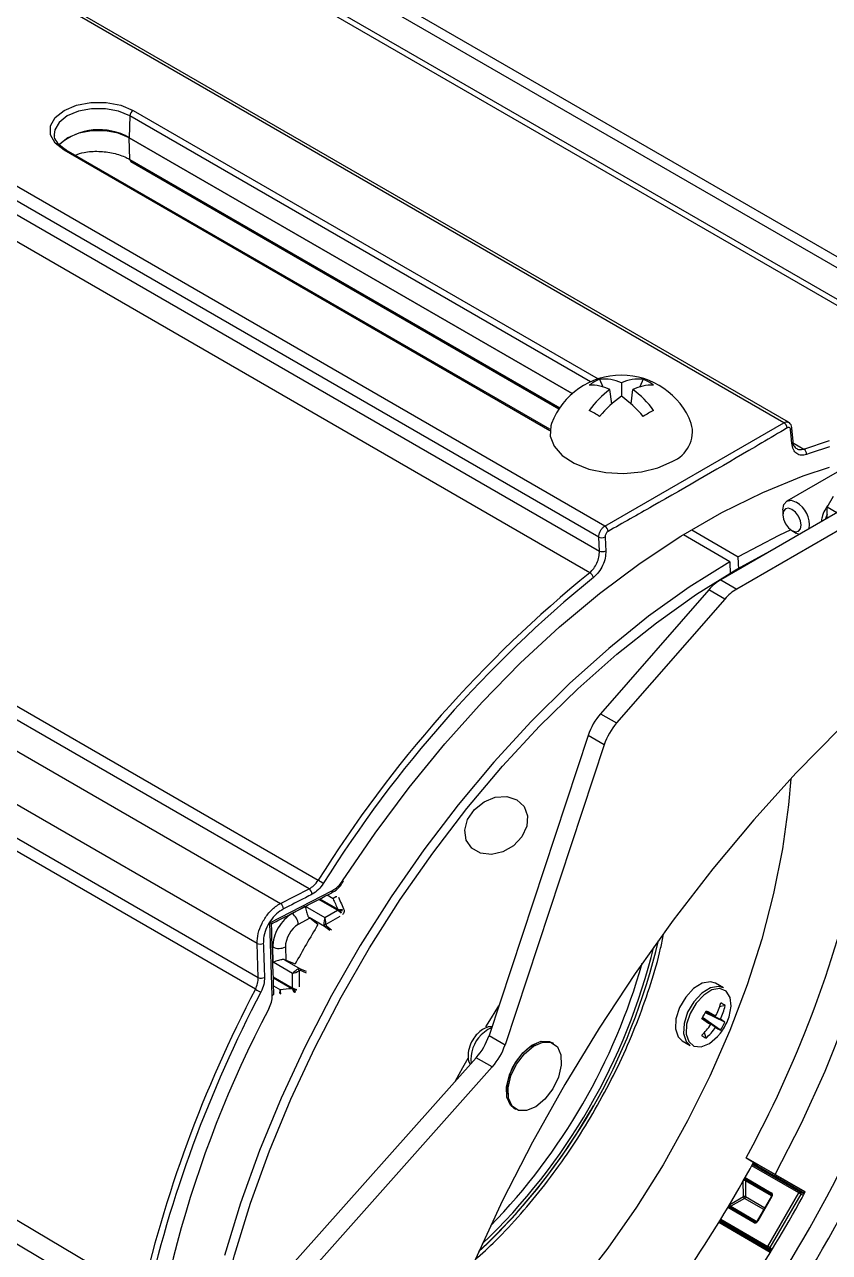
# Model space of a CAD drawing. Extents: x 16.7 to 113.1, y 4.5 to 84.5.
# Drawn here: x 29.066 to 31.719, y 63.475 to 67.521 of the extents above; entities that cross this region are included whole.
import ezdxf

# ---------------------------------------------------------------- set-up
doc = ezdxf.new("R2010")
doc.units = 0
doc.header["$MEASUREMENT"] = 0
doc.layers.add('OBJECT', color=7, linetype='CONTINUOUS')

msp = doc.modelspace()

# ---------------------------------------------------------------- linework, layer by layer
at = {"layer": 'OBJECT'}
for p, q in [((31.5693, 66.2087), (28.4405, 68.015)), ((31.5845, 66.2101), (28.4791, 68.0028)), ((32.1207, 66.5385), (29.7704, 67.8954)), ((32.0888, 66.5201), (29.7739, 67.8565)), ((31.9818, 66.4583), (29.7588, 67.7416)), ((29.7874, 67.7459), (31.9998, 66.4687)), ((30.9792, 65.868), (27.8503, 67.6743)), ((30.9587, 65.8315), (27.9191, 67.5862)), ((27.9815, 67.5058), (30.961, 65.7858)), ((30.9291, 65.7146), (27.9458, 67.4368)), ((29.4133, 67.2198), (29.4117, 67.1478)), ((30.9315, 66.3433), (29.4133, 67.2198)), ((29.4239, 67.2378), (30.9565, 66.3531)), ((29.1645, 67.1587), (29.1646, 67.156)), ((29.4117, 67.1478), (30.8717, 66.3049)), ((29.4134, 67.0763), (29.4117, 67.1471)), ((30.8713, 66.3046), (29.4117, 67.1471)), ((29.2041, 67.1073), (29.191, 67.116)), ((30.7977, 66.1822), (29.1966, 67.1065)), ((30.7982, 66.187), (29.2041, 67.1073)), ((29.2042, 67.1072), (29.2041, 67.1073)), ((29.4134, 67.0763), (30.8302, 66.2583)), ((29.4165, 67.0697), (30.8279, 66.2549)), ((30.9619, 66.3522), (30.9727, 66.3267)), ((31.0018, 66.2708), (30.9957, 66.3178)), ((31.0336, 66.3397), (31.0336, 66.296)), ((31.0654, 66.2708), (31.0715, 66.3178)), ((31.1053, 66.3522), (31.0945, 66.3267)), ((27.0428, 66.2799), (29.9101, 64.6246)), ((27.263, 66.3008), (30.0342, 64.7011)), ((30.0044, 64.673), (27.2344, 66.272)), ((30.9792, 65.868), (31.5693, 66.2087)), ((32.2242, 66.1897), (31.3609, 65.6913)), ((32.2772, 66.1591), (31.4138, 65.6607)), ((31.5998, 66.1471), (31.5956, 66.1916)), ((29.8329, 64.4928), (26.9629, 66.1496)), ((31.5978, 66.1436), (31.6351, 66.1221)), ((31.6351, 66.1221), (31.7194, 66.1502)), ((31.7194, 66.1294), (31.6555, 66.1082)), ((31.8451, 66.1042), (31.5786, 65.9503)), ((31.6555, 66.1082), (31.6438, 66.104)), ((27.0667, 65.9796), (29.8367, 64.3805)), ((31.7116, 65.9304), (31.7328, 65.9672)), ((29.8273, 64.3419), (27.0562, 65.9416)), ((31.5657, 65.9217), (31.5657, 65.9054)), ((31.7434, 65.9121), (31.7116, 65.9304)), ((31.7116, 65.8937), (31.7116, 65.9304)), ((31.7116, 65.9073), (31.7051, 65.89)), ((31.3907, 65.7506), (31.2378, 65.8389)), ((31.2656, 65.8555), (31.419, 65.767)), ((31.5957, 65.8533), (31.6099, 65.8452)), ((31.6198, 65.8407), (31.6099, 65.8452)), ((30.961, 65.7858), (30.9587, 65.8315)), ((31.4202, 65.7255), (31.419, 65.767)), ((31.3907, 65.7506), (31.3919, 65.7092)), ((31.3609, 65.6913), (31.4138, 65.6607)), ((31.3219, 65.6583), (30.9651, 65.2499)), ((31.3749, 65.6277), (31.3219, 65.6583)), ((31.3749, 65.6277), (31.018, 65.2193)), ((30.9651, 65.2499), (31.018, 65.2193)), ((30.9241, 65.1782), (30.5973, 64.1894)), ((30.9771, 65.1476), (30.6502, 64.1588)), ((30.9771, 65.1476), (30.9241, 65.1782)), ((29.8751, 64.5608), (30.0819, 64.6672)), ((29.9101, 64.6246), (30.0044, 64.673)), ((30.0962, 64.6033), (30.0365, 64.6377)), ((30.0399, 64.6395), (30.0985, 64.6057)), ((30.0832, 64.6402), (30.0634, 64.6516)), ((29.9473, 64.5918), (29.948, 64.5914)), ((29.948, 64.5914), (29.9915, 64.6153)), ((29.9915, 64.6153), (30.0561, 64.578)), ((30.0551, 64.5491), (30.0041, 64.5786)), ((30.0561, 64.578), (30.0981, 64.6022)), ((30.1053, 64.5819), (30.0596, 64.5556)), ((30.0981, 64.6022), (30.0962, 64.6033)), ((30.0994, 64.6014), (30.0981, 64.6022)), ((30.0985, 64.6057), (30.1001, 64.6044)), ((29.8829, 64.3212), (29.8751, 64.5608)), ((30.0072, 64.5761), (29.9687, 64.555)), ((30.0336, 64.5553), (30.0072, 64.5761)), ((30.0722, 64.5354), (30.0551, 64.5491)), ((30.0613, 64.5513), (30.0783, 64.5377)), ((29.8367, 64.3805), (29.8329, 64.4928)), ((29.883, 64.482), (29.8844, 64.4812)), ((29.8854, 64.4316), (29.8844, 64.4812)), ((29.9263, 64.4815), (29.9272, 64.4376)), ((29.95, 64.3943), (29.8854, 64.4316)), ((29.9235, 64.4391), (29.9745, 64.4096)), ((29.9272, 64.4376), (29.9584, 64.4251)), ((29.8863, 64.3827), (29.9482, 64.347)), ((29.9473, 64.3437), (29.8864, 64.3789)), ((29.95, 64.3458), (29.95, 64.3943)), ((29.9712, 64.4024), (29.9712, 64.3498)), ((29.9745, 64.4096), (29.9949, 64.4017)), ((29.996, 64.3952), (29.9758, 64.4032)), ((29.8872, 64.3527), (29.9097, 64.3397)), ((29.9491, 64.3429), (29.9473, 64.3437)), ((29.9482, 64.347), (29.95, 64.3458)), ((29.95, 64.3458), (29.9515, 64.3451)), ((31.37, 64.3461), (31.3433, 64.3615)), ((31.375, 64.233), (31.3104, 64.2643)), ((31.3108, 64.2649), (31.36, 64.2435)), ((31.3444, 64.253), (31.3116, 64.2664)), ((31.3756, 64.2878), (31.3571, 64.2838)), ((31.3003, 64.2471), (31.3283, 64.2256)), ((31.344, 64.2161), (31.3009, 64.2482)), ((31.36, 64.2074), (31.3012, 64.2486)), ((30.5973, 64.1894), (30.6502, 64.1588)), ((31.3128, 64.1808), (31.3071, 64.1989)), ((30.8105, 64.1628), (30.8052, 64.1658)), ((31.2338, 64.1718), (31.2605, 64.1564)), ((30.555, 64.1163), (29.8342, 63.3075)), ((30.608, 64.0857), (30.555, 64.1163)), ((30.608, 64.0857), (29.8872, 63.2769)), ((30.6802, 63.9493), (30.6855, 63.9463)), ((31.5401, 63.7312), (31.4445, 63.7864)), ((31.4445, 63.7864), (31.4835, 63.7638)), ((31.6394, 63.6738), (31.4694, 63.7719)), ((31.4694, 63.7719), (31.4835, 63.7638)), ((31.6185, 63.6706), (31.4631, 63.7603)), ((31.4655, 63.7647), (31.6234, 63.6735)), ((31.637, 63.6692), (31.467, 63.7674)), ((31.5401, 63.7312), (31.6394, 63.6738)), ((31.436, 63.6585), (31.4354, 63.7103)), ((31.4381, 63.7151), (31.4414, 63.7131)), ((31.5278, 63.6656), (31.439, 63.7168)), ((31.4414, 63.7131), (31.5289, 63.6626)), ((31.4415, 63.7211), (31.5278, 63.6713)), ((31.4424, 63.7108), (31.443, 63.6585)), ((31.5286, 63.6611), (31.4424, 63.7108)), ((31.3908, 63.633), (31.436, 63.6585)), ((31.4394, 63.6524), (31.3939, 63.6267)), ((31.5028, 63.6158), (31.4394, 63.6524)), ((31.443, 63.6585), (31.5063, 63.6219)), ((31.528, 63.6596), (31.481, 63.5782)), ((31.5299, 63.6586), (31.4828, 63.5771)), ((31.5168, 63.4943), (31.6185, 63.6706)), ((31.6245, 63.6671), (31.5228, 63.4909)), ((31.6234, 63.6735), (31.6359, 63.6673)), ((31.6334, 63.6627), (31.6245, 63.6671)), ((31.4708, 63.5725), (31.3844, 63.6224)), ((31.387, 63.6267), (31.4757, 63.5755)), ((31.3914, 63.6264), (31.388, 63.6283)), ((31.4789, 63.5759), (31.3914, 63.6264)), ((31.3939, 63.6267), (31.4801, 63.5769)), ((31.5244, 63.4746), (31.3544, 63.5728)), ((31.3571, 63.5772), (31.5271, 63.479)), ((31.5167, 63.4886), (31.3587, 63.5798)), ((31.3613, 63.5841), (31.5168, 63.4943)), ((31.5283, 63.4809), (31.5167, 63.4886)), ((31.5228, 63.4909), (31.531, 63.4854))]:
    msp.add_line(p, q, dxfattribs=at)
at = {"layer": 'OBJECT', "flags": 128}
for points in [[(29.1966, 67.1065), (29.167, 67.13), (29.1514, 67.1577), (29.1514, 67.1867), (29.167, 67.2143), (29.1966, 67.2378), (29.2373, 67.2549), (29.2851, 67.2638), (29.3354, 67.2638), (29.3832, 67.2549), (29.4239, 67.2378)], [(29.4133, 67.2198), (29.3764, 67.2352), (29.3331, 67.2434), (29.2874, 67.2434), (29.2441, 67.2352), (29.2072, 67.2198), (29.1804, 67.1985), (29.1663, 67.1734), (29.1645, 67.1587)], [(29.4117, 67.1471), (29.3754, 67.1624), (29.3327, 67.1704), (29.2878, 67.1704), (29.2451, 67.1624), (29.2088, 67.1471), (29.1824, 67.1262), (29.1812, 67.1248)], [(30.8031, 66.2066), (30.8005, 66.1986), (30.7986, 66.1645), (30.8115, 66.1312), (30.8384, 66.1007), (30.8775, 66.0751), (30.9264, 66.0559), (30.9821, 66.0444), (31.041, 66.0411), (31.0994, 66.0465), (31.1537, 66.06), (31.2005, 66.081)], [(31.5956, 66.1407), (31.5932, 66.1659), (31.5914, 66.1853)], [(30.1147, 64.6989), (30.2216, 64.8559), (30.3342, 65.0069), (30.452, 65.1511), (30.5743, 65.2878), (30.7004, 65.4163), (30.8297, 65.5358), (30.9615, 65.6458), (31.0951, 65.7456), (31.2298, 65.8347), (31.3648, 65.9126), (31.4994, 65.979), (31.633, 66.0335), (31.7194, 66.0624)], [(31.5657, 65.9217), (31.569, 65.9393), (31.5786, 65.9503), (31.593, 65.9531), (31.6099, 65.9472)], [(31.5957, 65.9227), (31.5842, 65.9267), (31.5745, 65.9248), (31.568, 65.9174), (31.5657, 65.9054), (31.568, 65.8908), (31.5745, 65.8758), (31.5842, 65.8626), (31.5957, 65.8533), (31.6072, 65.8493), (31.617, 65.8512), (31.6235, 65.8587), (31.6258, 65.8707), (31.6235, 65.8853), (31.617, 65.9003), (31.6072, 65.9135), (31.5957, 65.9227)], [(30.9798, 65.8322), (30.981, 65.8064), (30.982, 65.7865)], [(31.5921, 65.8557), (31.553, 65.8374), (31.419, 65.767)], [(29.6349, 62.6443), (29.6399, 62.8007), (29.6548, 62.962), (29.6795, 63.1272), (29.714, 63.2955), (29.7579, 63.4659), (29.8111, 63.6374), (29.8733, 63.8092), (29.9441, 63.9801), (30.0231, 64.1493), (30.1098, 64.3159), (30.2039, 64.4788), (30.3048, 64.6372), (30.4118, 64.7903), (30.5245, 64.937), (30.6421, 65.0767), (30.764, 65.2086), (30.8896, 65.3318), (31.0181, 65.4458), (31.1488, 65.5498), (31.2811, 65.6433), (31.414, 65.7258), (31.5233, 65.785)], [(31.3907, 65.7506), (31.2566, 65.6663), (31.1234, 65.5709), (30.9918, 65.4651), (30.8624, 65.3493), (30.736, 65.2243), (30.6134, 65.0907), (30.4951, 64.9493), (30.3819, 64.8008), (30.2743, 64.6461), (30.173, 64.4861), (30.0785, 64.3215), (29.9913, 64.1534), (29.912, 63.9827), (29.8409, 63.8102), (29.7785, 63.6371), (29.7251, 63.4641)], [(32.4, 65.7228), (32.354, 65.6924), (32.2012, 65.5846), (32.0499, 65.4664), (31.9005, 65.3383), (31.7538, 65.2009), (31.6102, 65.0547), (31.4704, 64.9003), (31.335, 64.7383), (31.2044, 64.5693), (31.0792, 64.3941), (30.9599, 64.2134), (30.847, 64.0278), (30.741, 63.8381), (30.6422, 63.6452), (30.5511, 63.4497), (30.468, 63.2524), (30.4281, 63.1495)], [(31.5401, 63.7312), (31.6268, 63.9001), (31.7052, 64.0718), (31.7749, 64.245), (31.8354, 64.4188), (31.8864, 64.5922), (31.9276, 64.7639), (31.9587, 64.9332), (31.9796, 65.0988), (31.99, 65.2598), (31.99, 65.4153), (31.99, 65.4165)], [(26.4804, 65.1049), (26.556, 65.0598), (26.9054, 64.852), (28.3031, 64.0206), (29.3757, 63.3826)], [(29.3371, 63.3253), (28.4276, 63.8666), (27.5181, 64.4079), (26.442, 65.0486)], [(31.5918, 65.0351), (31.5846, 64.9497), (31.5648, 64.8051), (31.5354, 64.6573), (31.4964, 64.5074), (31.4482, 64.3564), (31.3911, 64.2054), (31.3255, 64.0556), (31.252, 63.908), (31.171, 63.7637), (31.0832, 63.6237), (30.9891, 63.489), (30.8894, 63.3606), (30.7849, 63.2394), (30.6763, 63.1263), (30.5644, 63.0221), (30.45, 62.9276), (30.4281, 62.9109)], [(30.5692, 64.7898), (30.5402, 64.8063), (30.5222, 64.833), (30.5175, 64.8662), (30.5269, 64.9014), (30.549, 64.9339), (30.5808, 64.9594), (30.6181, 64.9743), (30.6558, 64.9766), (30.6888, 64.9661), (30.7127, 64.9441), (30.7242, 64.9137), (30.7218, 64.8789), (30.7059, 64.8444), (30.6784, 64.8149), (30.6433, 64.7944), (30.6051, 64.7856), (30.5692, 64.7898)], [(31.3433, 64.3615), (31.3271, 64.3664), (31.3002, 64.3617), (31.2718, 64.3442), (31.2456, 64.3162), (31.2253, 64.2815), (31.2134, 64.2448), (31.2118, 64.211), (31.2205, 64.1848), (31.2338, 64.1718)], [(31.37, 64.3461), (31.3537, 64.351), (31.3269, 64.3464), (31.2984, 64.3288), (31.2722, 64.3008), (31.2519, 64.2661), (31.2401, 64.2294), (31.2384, 64.1956), (31.2471, 64.1694), (31.2605, 64.1564)], [(31.3844, 64.2396), (31.3887, 64.2514), (31.3953, 64.2859), (31.3919, 64.3152), (31.3788, 64.3355), (31.358, 64.344), (31.3321, 64.3395), (31.3048, 64.3226), (31.2796, 64.2957), (31.26, 64.2623), (31.2486, 64.2269), (31.247, 64.1944), (31.2554, 64.1692), (31.2726, 64.1545), (31.2964, 64.1525), (31.3235, 64.1634), (31.3502, 64.1857), (31.3599, 64.1972)], [(29.8829, 64.3212), (29.8844, 64.3221), (29.8857, 64.323), (29.8867, 64.3241), (29.8875, 64.3252), (29.8879, 64.3263), (29.888, 64.3275), (29.888, 64.3275)], [(30.5872, 64.2176), (30.605, 64.2473), (30.6297, 64.2874)], [(30.6056, 64.2145), (30.5935, 64.2091), (30.5719, 64.1916)], [(30.7142, 64.1294), (30.7442, 64.1543), (30.7747, 64.1672), (30.8019, 64.1665), (30.8226, 64.1523), (30.8343, 64.1263), (30.8356, 64.0917), (30.8264, 64.0525), (30.8077, 64.0136), (30.7817, 63.9797), (30.7518, 63.9547), (30.7213, 63.9418), (30.6941, 63.9425), (30.6734, 63.9567), (30.6617, 63.9827), (30.6604, 64.0173), (30.6696, 64.0565), (30.6883, 64.0954), (30.7142, 64.1294)], [(30.7089, 64.1324), (30.7389, 64.1574), (30.7693, 64.1703), (30.7965, 64.1696), (30.8052, 64.1658)], [(30.4868, 64.0397), (30.5109, 64.0843), (30.5281, 64.1153)], [(30.6802, 63.9493), (30.6681, 63.9598), (30.6564, 63.9858), (30.655, 64.0204), (30.6643, 64.0596), (30.683, 64.0985), (30.7089, 64.1324)], [(31.5278, 63.6656), (31.5273, 63.6659), (31.527, 63.6665), (31.5268, 63.6671), (31.5268, 63.6679), (31.5268, 63.6687), (31.527, 63.6696), (31.5274, 63.6704), (31.5278, 63.6713)], [(31.528, 63.6596), (31.5281, 63.6596), (31.5283, 63.6595), (31.5287, 63.6592), (31.5292, 63.6589), (31.5299, 63.6586)], [(31.6234, 63.6735), (31.6229, 63.6737), (31.6223, 63.6737), (31.6216, 63.6735), (31.621, 63.6732), (31.6203, 63.6727), (31.6197, 63.6721), (31.6191, 63.6714), (31.6185, 63.6706)], [(31.6245, 63.6671), (31.624, 63.6675), (31.6233, 63.6678), (31.6225, 63.6683), (31.6217, 63.6687), (31.6209, 63.6692), (31.6201, 63.6697), (31.6193, 63.6702), (31.6185, 63.6706)], [(31.4708, 63.5725), (31.4713, 63.5733), (31.4719, 63.5741), (31.4726, 63.5747), (31.4732, 63.5752), (31.4739, 63.5755), (31.4746, 63.5756), (31.4752, 63.5756), (31.4757, 63.5755)], [(31.5167, 63.4886), (31.5163, 63.489), (31.516, 63.4895), (31.5158, 63.4902), (31.5157, 63.4909), (31.5158, 63.4917), (31.516, 63.4926), (31.5163, 63.4935), (31.5168, 63.4943)], [(31.5228, 63.4909), (31.5222, 63.4912), (31.5215, 63.4916), (31.5208, 63.492), (31.52, 63.4925), (31.5191, 63.493), (31.5183, 63.4935), (31.5175, 63.4939), (31.5168, 63.4943)]]:
    msp.add_lwpolyline(points, dxfattribs=at)
at = {"layer": 'OBJECT'}
for centre, radius, start, end in [((29.4364, 67.2183), 0.0231, 122.6742, 176.4598), ((29.3122, 66.9741), 0.2002, 60.185, 130.8607), ((29.4258, 67.1475), 0.0141, 178.6996, 181.3004), ((29.2009, 67.1006), 0.00741, 65.1019, 126.2075), ((29.4204, 67.0756), 0.00709, 174.6035, 236.1084), ((31.0336, 66.1188), 0.2466, 20.836, 159.164), ((31.0264, 66.2006), 0.1647, 113.0725, 126.9221), ((30.9337, 66.194), 0.1385, 63.4126, 92.5899), ((31.1807, 66.0648), 0.3134, 126.1631, 143.8841), ((30.9752, 66.2167), 0.1361, 64.6057, 95.6232), ((31.092, 66.2167), 0.1361, 84.3774, 115.3939), ((31.1334, 66.194), 0.1385, 87.4103, 116.587), ((30.8865, 66.0648), 0.3134, 36.1156, 53.837), ((31.0407, 66.2006), 0.1648, 53.0804, 66.925), ((31.2507, 65.9891), 0.3759, 125.2849, 140.2139), ((30.8164, 65.9891), 0.3759, 39.7862, 54.7151), ((30.3033, 65.1287), 1.2829, 59.1157, 60.8897), ((31.7635, 65.1293), 1.2822, 119.1098, 120.8848), ((31.1622, 66.1793), 0.1055, 291.2812, 14.9776), ((31.5571, 66.1892), 0.0231, 5.7976, 57.9505), ((31.5884, 66.1919), 0.00726, 294.6443, 358.0469), ((31.5926, 66.1473), 0.00725, 294.6467, 358.2705), ((31.6239, 66.1055), 0.02, 355.7047, 55.9971), ((31.5649, 65.8708), 0.0887, 352.9377, 59.5266), ((30.9685, 65.8553), 0.0257, 247.7139, 295.9531), ((30.9662, 65.8484), 0.0236, 5.5171, 56.443), ((30.9707, 65.8097), 0.0257, 247.7124, 295.9419), ((33.5337, 62.5129), 4.1273, 129.1291, 147.9832), ((30.9141, 65.6902), 0.0286, 16.8244, 58.3205), ((33.5329, 62.5131), 4.1064, 129.1291, 147.9832), ((31.4417, 65.5561), 0.1575, 120.8912, 139.5446), ((31.4947, 65.5256), 0.1575, 120.8912, 139.5446), ((31.1249, 65.111), 0.2118, 139.0162, 161.5082), ((31.1779, 65.0804), 0.2118, 139.0162, 161.5082), ((28.2632, 65.4837), 3.9721, 313.3108, 351.0224), ((28.3096, 65.4574), 3.8479, 313.4739, 350.7739), ((28.4317, 65.3855), 3.9809, 317.6624, 350.9856), ((28.1377, 65.5939), 3.7685, 331.3385, 347.1781), ((29.9324, 64.5253), 0.2031, 54.2521, 59.9272), ((28.4864, 65.3553), 3.8479, 313.4739, 350.7739), ((29.9899, 64.6532), 0.0245, 4.3367, 53.7802), ((30.0742, 64.6658), 0.00778, 305.833, 10.2843), ((30.1115, 64.693), 0.00672, 30.3317, 61.6922), ((29.8955, 64.6049), 0.0245, 4.2524, 53.6513), ((29.9215, 64.5523), 0.0473, 3.2832, 55.8691), ((30.0924, 64.6093), 0.00707, 301.7695, 329.1551), ((30.0941, 64.6081), 0.00706, 304.5534, 329.3171), ((30.079, 64.5718), 0.0387, 53.9069, 54.5653), ((30.1166, 64.6019), 0.0138, 171.4423, 175.9023), ((33.8447, 62.2696), 4.3918, 147.9986, 148.1532), ((30.1155, 64.6001), 0.00525, 326.9988, 20.2945), ((33.8198, 62.2826), 4.416, 149.0243, 150.9757), ((30.0606, 64.5549), 0.00802, 175.5907, 226.5516), ((30.0561, 64.5624), 0.00769, 242.6087, 297.3903), ((30.057, 64.5536), 0.00488, 246.4188, 331.5258), ((30.065, 64.5551), 0.00535, 175.5953, 226.5475), ((29.1784, 64.962), 2.0299, 313.0435, 346.9285), ((29.843, 64.5156), 0.025, 246.1927, 294.6916), ((29.905, 64.5237), 0.0473, 244.1351, 296.7129), ((29.1878, 64.9566), 2.0095, 313.6511, 346.321), ((29.1441, 64.9818), 2.035, 315.7816, 344.1908), ((29.8468, 64.4033), 0.0249, 246.0528, 294.5992), ((29.9722, 64.402), 0.00802, 73.4399, 124.4036), ((29.9636, 64.4021), 0.00768, 2.6067, 57.3933), ((29.9743, 64.398), 0.00535, 73.4365, 124.4066), ((29.9716, 64.4057), 0.00488, 328.471, 53.5843), ((33.6084, 62.3613), 4.2684, 152.3536, 167.2604), ((29.9236, 64.5091), 0.193, 240.0835, 246.0577), ((29.9411, 64.3472), 0.00707, 330.8397, 358.2304), ((29.943, 64.3464), 0.00706, 330.6802, 355.4479), ((29.965, 64.3735), 0.0343, 245.398, 246.1415), ((29.9596, 64.3299), 0.0138, 124.0975, 128.5585), ((33.6072, 62.3622), 4.2468, 152.3536, 167.2604), ((31.1399, 64.3555), 0.2287, 333.3592, 345.1011), ((31.3226, 64.217), 0.0884, 53.225, 64.3248), ((33.1246, 62.5575), 3.6796, 152.1363, 177.9813), ((30.7738, 64.5698), 0.6174, 328.2189, 330.9678), ((30.8102, 63.3341), 1.0628, 59.8293, 61.7229), ((31.1791, 64.3318), 0.2013, 333.9718, 347.3855), ((31.1374, 64.3552), 0.2307, 314.1477, 325.8204), ((32.1283, 65.5074), 1.5109, 236.6967, 238.0294), ((31.1775, 64.3317), 0.2026, 311.8538, 325.2094), ((31.4511, 64.3942), 0.2079, 238.9752, 244.0075), ((31.2184, 64.3071), 0.1792, 322.1491, 329.593), ((31.2826, 64.1173), 0.148, 51.3837, 58.4738), ((31.2212, 64.3061), 0.1703, 324.6047, 334.582), ((31.2184, 64.3071), 0.1792, 329.593, 337.8563), ((30.6502, 64.1106), 0.1127, 134.0354, 186.7127), ((30.3966, 64.2565), 0.2116, 318.4846, 341.5153), ((31.3532, 64.2639), 0.0924, 233.4655, 244.0843), ((30.4496, 64.2259), 0.2116, 318.4846, 341.5153), ((30.8318, 64.0061), 0.1754, 116.5812, 183.4241), ((29.1881, 64.9454), 2.012, 313.1092, 330.623), ((27.7705, 65.7747), 4.2063, 326.2463, 331.5668), ((31.4389, 63.7038), 0.00786, 63.5425, 113.6884), ((31.4396, 63.7091), 0.0044, 65.653, 138.0641), ((31.4399, 63.7111), 0.00255, 354.6308, 52.7124), ((31.4395, 63.6515), 0.00778, 63.3708, 117.0501), ((31.4437, 63.6589), 0.00778, 182.9569, 236.633), ((31.4353, 63.6588), 0.00768, 302.6055, 357.3955), ((27.9143, 65.6917), 4.2366, 326.8718, 331.5552), ((31.6206, 63.6698), 0.00471, 326.0388, 53.1363), ((31.3938, 63.6299), 0.00426, 160.5484, 235.7373), ((31.3982, 63.6332), 0.00787, 186.3133, 236.4542), ((31.3924, 63.6288), 0.00254, 247.2492, 305.3892), ((31.7439, 64.0317), 0.5242, 239.9004, 240.1313), ((31.5185, 63.4929), 0.00471, 246.8626, 333.9605)]:
    msp.add_arc(centre, radius, start, end, dxfattribs=at)
for centre, major_axis, ratio, start_param, end_param in [((31.4923, 63.6262), (-2.1283, 4.0899), 0.180061, 1.227937, 1.236606), ((31.5041, 63.6344), (-2.1331, 4.0765), 0.178723, 1.22806, 1.238972), ((29.9491, 64.5173), (0.045, 0.0779), 0.596389, 0.785315, 2.356112), ((29.9864, 64.588), (0.0279, -0.0189), 0.073663, 0.784341, 0.939231), ((30.0561, 64.5658), (0.0023, 0.0159), 0.166917, 0.719043, 2.289839), ((30.0561, 64.5658), (-0.0023, 0.0159), 0.166917, 3.993346, 5.564143), ((29.9698, 64.5054), (0.03, 0.052), 0.605893, 0.785315, 2.356111), ((29.9065, 64.4496), (0.0303, -0.0148), 0.073527, 5.343967, 5.498856), ((29.9606, 64.4004), (0.0126, 0.01), 0.166963, 0.851622, 2.422418), ((29.9606, 64.4004), (0.015, 0.006), 0.166829, 3.860743, 5.431539), ((31.4923, 63.6262), (4.6063, 0.202), 0.180122, 1.904934, 1.913604), ((31.5228, 63.6626), (0.00501, 0.00866), 0.816474, 4.713418, 6.283909), ((31.4758, 63.5812), (0.005, 0.00866), 0.816474, 3.141098, 4.71159)]:
    msp.add_ellipse(centre, major_axis=major_axis, ratio=ratio, start_param=start_param, end_param=end_param, dxfattribs=at)
for points, knots in [([(29.191, 67.116), (29.1909, 67.1161), (29.182, 67.122), (29.1716, 67.1356), (29.1639, 67.149), (29.1649, 67.156), (29.165, 67.1566)], [0, 0, 0, 0, 0.009173, 0.481324, 0.957013, 1, 1, 1, 1]), ([(29.233, 67.0906), (29.2425, 67.0939), (29.266, 67.1021), (29.311, 67.1043), (29.3598, 67.0983), (29.3938, 67.0869), (29.4095, 67.0783), (29.4134, 67.0763)], [0, 0, 0, 0, 0.171835, 0.421169, 0.670837, 0.920301, 1, 1, 1, 1]), ([(31.5693, 66.2087), (31.5717, 66.2098), (31.5764, 66.2119), (31.5817, 66.2119), (31.5838, 66.2102), (31.5843, 66.2098)], [0, 0, 0, 0, 0.428342, 0.856681, 1, 1, 1, 1]), ([(31.5955, 66.1916), (31.5955, 66.192), (31.5956, 66.1956), (31.5931, 66.2014), (31.589, 66.2075), (31.5854, 66.2092), (31.5843, 66.2098)], [0, 0, 0, 0, 0.051156, 0.467915, 0.839685, 1, 1, 1, 1]), ([(31.58, 66.1915), (31.5731, 66.1874), (31.5382, 66.1667), (31.3912, 66.0801), (31.2017, 65.9704), (31.0385, 65.8782), (30.9896, 65.8507)], [0, 0, 0, 0, 0.035928, 0.179639, 0.754501, 1, 1, 1, 1]), ([(31.5914, 66.1853), (31.5912, 66.1866), (31.5907, 66.1893), (31.5885, 66.192), (31.5856, 66.1931), (31.5826, 66.1928), (31.5807, 66.1919), (31.58, 66.1915)], [0, 0, 0, 0, 0.219082, 0.438182, 0.656825, 0.874764, 1, 1, 1, 1]), ([(31.6438, 66.104), (31.6379, 66.1026), (31.626, 66.0998), (31.611, 66.1062), (31.5996, 66.1195), (31.597, 66.1336), (31.5956, 66.1407)], [0, 0, 0, 0, 0.24726, 0.494506, 0.742148, 1, 1, 1, 1]), ([(31.5969, 66.1471), (31.5977, 66.1433), (31.5997, 66.1339), (31.6082, 66.1243), (31.6204, 66.1188), (31.6302, 66.121), (31.6351, 66.1221)], [0, 0, 0, 0, 0.185314, 0.456434, 0.726525, 1, 1, 1, 1]), ([(31.7169, 65.939), (31.7123, 65.933), (31.7026, 65.9204), (31.695, 65.9003), (31.6933, 65.8876), (31.6927, 65.8828)], [0, 0, 0, 0, 0.358486, 0.754559, 1, 1, 1, 1]), ([(30.9587, 65.8315), (30.9589, 65.8345), (30.9593, 65.8404), (30.9629, 65.85), (30.9683, 65.8587), (30.974, 65.8647), (30.9778, 65.8671), (30.9792, 65.868)], [0, 0, 0, 0, 0.218544, 0.437092, 0.65551, 0.873728, 1, 1, 1, 1]), ([(30.9896, 65.8507), (30.9884, 65.8498), (30.986, 65.8482), (30.983, 65.8442), (30.9808, 65.8396), (30.9798, 65.8354), (30.9798, 65.833), (30.9798, 65.8322)], [0, 0, 0, 0, 0.217388, 0.434771, 0.652345, 0.870527, 1, 1, 1, 1]), ([(30.9291, 65.7146), (30.9338, 65.7189), (30.9431, 65.7277), (30.9537, 65.746), (30.9606, 65.7663), (30.9609, 65.7792), (30.961, 65.7858)], [0, 0, 0, 0, 0.2465, 0.492977, 0.740149, 1, 1, 1, 1]), ([(30.982, 65.7865), (30.9818, 65.7787), (30.9813, 65.7631), (30.9726, 65.7382), (30.9593, 65.7151), (30.9474, 65.7041), (30.9414, 65.6985)], [0, 0, 0, 0, 0.249056, 0.498133, 0.746674, 1, 1, 1, 1]), ([(30.0044, 64.673), (30.0097, 64.6762), (30.0208, 64.6829), (30.0296, 64.6948), (30.0342, 64.7011)], [0, 0, 0, 0, 0.473398, 1, 1, 1, 1]), ([(29.8804, 64.5575), (29.8874, 64.5611), (29.9537, 64.595), (30.0197, 64.6291), (30.0788, 64.6595)], [0, 0, 0, 0, 0.10607, 1, 1, 1, 1]), ([(30.0511, 64.6902), (30.046, 64.6831), (30.0353, 64.6682), (30.0216, 64.6596), (30.0143, 64.6551)], [0, 0, 0, 0, 0.473443, 1, 1, 1, 1]), ([(30.0795, 64.6606), (30.0824, 64.662), (30.0927, 64.6671), (30.1058, 64.6798), (30.1138, 64.6921), (30.1169, 64.6967)], [0, 0, 0, 0, 0.196658, 0.699287, 1, 1, 1, 1]), ([(30.0819, 64.6672), (30.0878, 64.671), (30.0992, 64.6785), (30.1096, 64.6912), (30.1141, 64.6981), (30.1147, 64.6989)], [0, 0, 0, 0, 0.489871, 0.942612, 1, 1, 1, 1]), ([(29.8329, 64.4928), (29.8335, 64.5035), (29.8347, 64.5251), (29.8479, 64.5596), (29.8679, 64.5907), (29.8899, 64.6127), (29.9045, 64.6214), (29.9101, 64.6246)], [0, 0, 0, 0, 0.216844, 0.433701, 0.650256, 0.866699, 1, 1, 1, 1]), ([(30.0143, 64.6551), (30.0069, 64.6512), (29.9754, 64.6351), (29.944, 64.619), (29.92, 64.6067)], [0, 0, 0, 0, 0.2377669, 1, 1, 1, 1]), ([(30.0832, 64.6402), (30.0833, 64.6403), (30.0838, 64.6409), (30.0856, 64.6428), (30.0888, 64.6453), (30.0922, 64.6471), (30.094, 64.6473), (30.0946, 64.6474)], [0, 0, 0, 0, 0.014287, 0.169743, 0.510365, 0.845864, 1, 1, 1, 1]), ([(30.0958, 64.6461), (30.0952, 64.646), (30.0933, 64.646), (30.0895, 64.6445), (30.0859, 64.6424), (30.0839, 64.6408), (30.0833, 64.6403), (30.0832, 64.6402)], [0, 0, 0, 0, 0.15393, 0.489518, 0.830218, 0.985666, 1, 1, 1, 1]), ([(29.92, 64.6067), (29.9121, 64.6018), (29.8964, 64.5919), (29.876, 64.5675), (29.861, 64.5394), (29.8538, 64.5133), (29.8535, 64.4985), (29.8534, 64.4929)], [0, 0, 0, 0, 0.216835, 0.433686, 0.650167, 0.866491, 1, 1, 1, 1]), ([(29.9915, 64.6153), (29.9915, 64.6153), (29.9922, 64.6127), (29.9935, 64.6071), (29.9956, 64.598), (29.9975, 64.5906), (29.9995, 64.5851), (30.0015, 64.581), (30.0032, 64.5794), (30.0041, 64.5786)], [0, 0, 0, 0, 0.004726, 0.291691, 0.519008, 0.681355, 0.79015, 0.895019, 1, 1, 1, 1]), ([(30.0994, 64.6014), (30.0995, 64.6014), (30.0998, 64.6017), (30.1005, 64.6023), (30.1011, 64.603), (30.1014, 64.6034)], [0, 0, 0, 0, 0.127376, 0.466843, 1, 1, 1, 1]), ([(30.1018, 64.6031), (30.1014, 64.6027), (30.1007, 64.6021), (30.0999, 64.6016), (30.0995, 64.6014), (30.0994, 64.6014)], [0, 0, 0, 0, 0.531723, 0.87582, 1, 1, 1, 1]), ([(30.1097, 64.5925), (30.1093, 64.5929), (30.108, 64.5945), (30.1051, 64.5971), (30.1019, 64.5997), (30.1001, 64.6009), (30.0994, 64.6014)], [0, 0, 0, 0, 0.147864, 0.488179, 0.810429, 1, 1, 1, 1]), ([(30.1001, 64.6044), (30.1006, 64.6041), (30.101, 64.6038), (30.1014, 64.6034), (30.1014, 64.6034)], [0, 0, 0, 0, 0.973043, 1, 1, 1, 1]), ([(30.1014, 64.6034), (30.1015, 64.6035), (30.1019, 64.6038), (30.1025, 64.6039), (30.1029, 64.6039), (30.103, 64.604)], [0, 0, 0, 0, 0.264212, 0.866029, 1, 1, 1, 1]), ([(30.1029, 64.6029), (30.1028, 64.6029), (30.1026, 64.603), (30.1023, 64.6031), (30.1021, 64.6031), (30.102, 64.6032), (30.1019, 64.6032), (30.1018, 64.6032), (30.1018, 64.6031), (30.1018, 64.6031), (30.1018, 64.6031)], [0, 0, 0, 0, 0.330595, 0.551993, 0.701348, 0.80307, 0.903712, 0.945085, 0.979443, 1, 1, 1, 1]), ([(30.1029, 64.6029), (30.1038, 64.6021), (30.1058, 64.6004), (30.1085, 64.5974), (30.1099, 64.5952), (30.1105, 64.5943)], [0, 0, 0, 0, 0.316726, 0.715688, 1, 1, 1, 1]), ([(30.1141, 64.6), (30.1136, 64.6002), (30.1118, 64.6009), (30.1078, 64.602), (30.1045, 64.6026), (30.1029, 64.6029)], [0, 0, 0, 0, 0.135502, 0.554688, 1, 1, 1, 1]), ([(30.103, 64.604), (30.105, 64.6041), (30.1088, 64.6045), (30.1129, 64.6043), (30.1145, 64.6039), (30.1146, 64.6039)], [0, 0, 0, 0, 0.50814, 0.980747, 1, 1, 1, 1]), ([(29.8804, 64.5576), (29.8804, 64.5576), (29.8807, 64.5574), (29.8791, 64.5584), (29.8768, 64.5598), (29.8751, 64.5608), (29.8751, 64.5608)], [0, 0, 0, 0, 0.040632, 0.45375, 0.991066, 1, 1, 1, 1]), ([(29.888, 64.3275), (29.8875, 64.3436), (29.8852, 64.4202), (29.8825, 64.497), (29.8804, 64.5576)], [0, 0, 0, 0, 0.210689, 1, 1, 1, 1]), ([(30.5513, 63.4499), (30.574, 63.4706), (30.6257, 63.5178), (30.7025, 63.6009), (30.7816, 63.6964), (30.8557, 63.7981), (30.9243, 63.9047), (30.9868, 64.0154), (31.0426, 64.129), (31.0912, 64.2446), (31.1315, 64.3608), (31.1589, 64.4542), (31.1697, 64.5078), (31.1728, 64.5233)], [0, 0, 0, 0, 0.0770962, 0.1753206, 0.2734643, 0.3715471, 0.4695924, 0.5676251, 0.6656704, 0.7637477, 0.8618829, 0.9601038, 1, 1, 1, 1]), ([(29.8534, 64.4929), (29.8537, 64.4844), (29.855, 64.447), (29.8562, 64.4096), (29.8572, 64.3807)], [0, 0, 0, 0, 0.2260625, 1, 1, 1, 1]), ([(29.9235, 64.4391), (29.9224, 64.4394), (29.9201, 64.4401), (29.9155, 64.4398), (29.9099, 64.4387), (29.9024, 64.4367), (29.8935, 64.4339), (29.8881, 64.4322), (29.8855, 64.4316), (29.8854, 64.4316)], [0, 0, 0, 0, 0.104985, 0.2098533, 0.318648, 0.4809933, 0.7083115, 0.9952724, 1, 1, 1, 1]), ([(29.8273, 64.3419), (29.8302, 64.3482), (29.836, 64.3613), (29.8365, 64.374), (29.8367, 64.3805)], [0, 0, 0, 0, 0.486978, 1, 1, 1, 1]), ([(29.8572, 64.3807), (29.8569, 64.373), (29.8562, 64.3573), (29.849, 64.3411), (29.8453, 64.3327)], [0, 0, 0, 0, 0.488652, 1, 1, 1, 1]), ([(29.9092, 64.3263), (29.909, 64.3268), (29.9083, 64.3284), (29.9081, 64.3323), (29.9087, 64.3364), (29.9094, 64.3388), (29.9097, 64.3396), (29.9097, 64.3397)], [0, 0, 0, 0, 0.1541254, 0.4896375, 0.8302534, 0.9857127, 1, 1, 1, 1]), ([(29.9097, 64.3397), (29.9097, 64.3396), (29.9095, 64.3388), (29.9092, 64.3363), (29.9091, 64.3321), (29.9098, 64.3281), (29.9106, 64.3264), (29.9109, 64.3259)], [0, 0, 0, 0, 0.014328, 0.169784, 0.510494, 0.84606, 1, 1, 1, 1]), ([(29.9507, 64.3423), (29.9507, 64.3424), (29.9502, 64.3425), (29.9496, 64.3427), (29.9491, 64.3429)], [0, 0, 0, 0, 0.02696, 1, 1, 1, 1]), ([(29.9507, 64.3423), (29.9509, 64.3429), (29.9512, 64.3437), (29.9514, 64.3446), (29.9514, 64.345), (29.9515, 64.3451)], [0, 0, 0, 0, 0.533229, 0.872808, 1, 1, 1, 1]), ([(29.951, 64.3407), (29.9509, 64.341), (29.9507, 64.3414), (29.9506, 64.342), (29.9507, 64.3423), (29.9507, 64.3423)], [0, 0, 0, 0, 0.506941, 0.825513, 1, 1, 1, 1]), ([(29.9569, 64.3308), (29.9565, 64.3311), (29.9552, 64.3326), (29.9531, 64.336), (29.9517, 64.3391), (29.951, 64.3407)], [0, 0, 0, 0, 0.136396, 0.555233, 1, 1, 1, 1]), ([(29.9515, 64.3451), (29.9515, 64.345), (29.9515, 64.3446), (29.9515, 64.3436), (29.9513, 64.3427), (29.9511, 64.3422)], [0, 0, 0, 0, 0.124144, 0.468228, 1, 1, 1, 1]), ([(29.9511, 64.3422), (29.9511, 64.3422), (29.9511, 64.3421), (29.9511, 64.342), (29.9513, 64.3419), (29.9515, 64.3416), (29.9518, 64.3414), (29.9519, 64.3413)], [0, 0, 0, 0, 0.032681, 0.075199, 0.183694, 0.638705, 1, 1, 1, 1]), ([(29.9515, 64.3451), (29.9522, 64.3447), (29.9542, 64.3438), (29.958, 64.3423), (29.9617, 64.3411), (29.9637, 64.3408), (29.9643, 64.3406)], [0, 0, 0, 0, 0.189569, 0.511814, 0.852122, 1, 1, 1, 1]), ([(29.9631, 64.339), (29.962, 64.3391), (29.9595, 64.3392), (29.9555, 64.34), (29.953, 64.3409), (29.9519, 64.3413)], [0, 0, 0, 0, 0.284331, 0.683277, 1, 1, 1, 1]), ([(29.9519, 64.3413), (29.9531, 64.3399), (29.9556, 64.337), (29.9586, 64.3341), (29.9599, 64.3331), (29.96, 64.3331)], [0, 0, 0, 0, 0.510027, 0.983145, 1, 1, 1, 1]), ([(29.8716, 64.2773), (29.8749, 64.2846), (29.8815, 64.2994), (29.8824, 64.3139), (29.8829, 64.3212)], [0, 0, 0, 0, 0.491582, 1, 1, 1, 1]), ([(30.6069, 64.2186), (30.6029, 64.2184), (30.5919, 64.218), (30.5752, 64.2095), (30.5593, 64.1964), (30.5445, 64.1781), (30.5321, 64.1541), (30.527, 64.1262), (30.5285, 64.1053), (30.5343, 64.0965), (30.5356, 64.0945)], [0, 0, 0, 0, 0.076623, 0.211089, 0.347509, 0.445697, 0.617751, 0.797714, 0.95419, 1, 1, 1, 1]), ([(31.5278, 63.6655), (31.528, 63.6654), (31.5284, 63.6651), (31.5289, 63.664), (31.529, 63.6625), (31.5287, 63.661), (31.5282, 63.66), (31.528, 63.6596)], [0, 0, 0, 0, 0.2540763, 0.4742959, 0.6610282, 0.8572947, 1, 1, 1, 1]), ([(31.481, 63.5782), (31.4807, 63.5777), (31.4801, 63.5767), (31.4788, 63.5757), (31.4775, 63.5752), (31.4764, 63.5751), (31.476, 63.5753), (31.4758, 63.5754)], [0, 0, 0, 0, 0.1816848, 0.3688588, 0.557719, 0.7592109, 1, 1, 1, 1])]:
    msp.add_open_spline(points, degree=3, knots=knots, dxfattribs=at)

doc.saveas('drawing.dxf')
